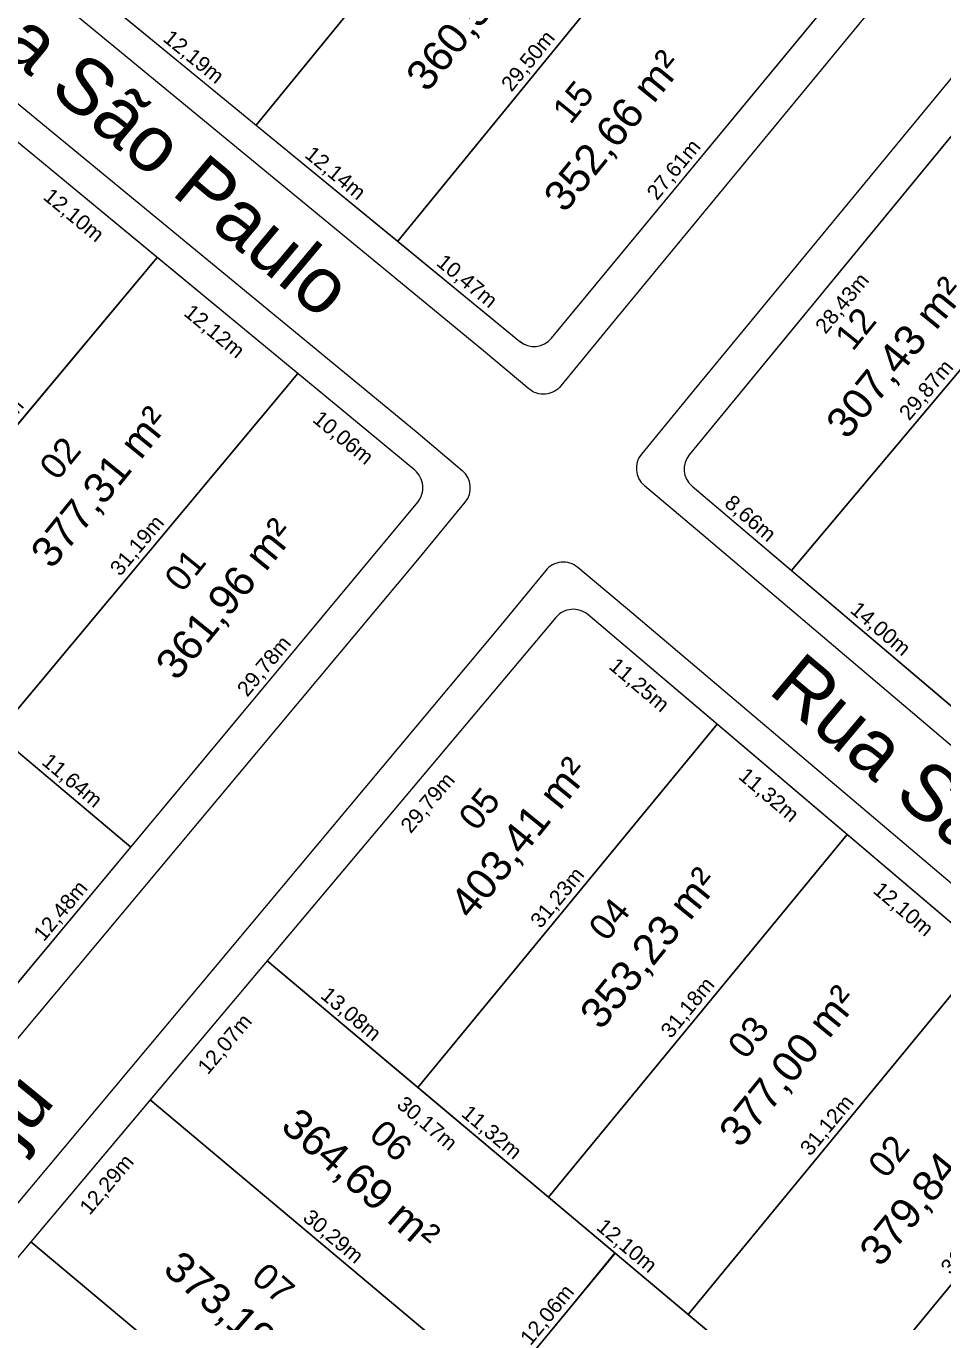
# Model space of a CAD drawing. Header units: metres. Extents: x 3808 to 8215, y 2374 to 6187.
# Drawn here: x 5365.8 to 5426.7, y 3416.1 to 3502.2 of the extents above; entities that cross this region are included whole.
import ezdxf

# ---------------------------------------------------------------- set-up
doc = ezdxf.new("R2010")
doc.units = ezdxf.units.M
for name, color, linetype in [('Areas Lotes', 1, 'Continuous'), ('Calçada', 8, 'Continuous'), ('COTAS', 7, 'Continuous'), ('Lote', 7, 'Continuous'), ('Nome das Ruas', 7, 'Continuous'), ('Nº Lote', 7, 'Continuous'), ('quadras', 7, 'Continuous')]:
    doc.layers.add(name, color=color, linetype=linetype)
doc.styles.add('Arial', font='arial.ttf')
doc.dimstyles.new('Copy(2) of ISO-25', dxfattribs={"dimtxt": 1, "dimasz": 2.5, "dimexe": 1.25, "dimexo": 0.625, "dimgap": 0.2, "dimtad": 1, "dimtoh": 1, "dimlfac": 1, "dimzin": 1, "dimtxsty": 'Arial', "dimblk": 'NONE', "dimcen": 0, "dimse1": 1, "dimse2": 1, "dimsd1": 1, "dimsd2": 1, "dimclrt": 256, "dimaunit": 1, "dimadec": 3, "dimazin": 0, "dimtfac": 1, "dimtmove": 0, "dimatfit": 3, "dimldrblk": 'NONE', "dimfxl": 1, "dimtolj": 1, "dimtzin": 0, "dimarcsym": 0})

# ---------------------------------------------------------------- blocks, each defined once
blk = doc.blocks.new('*D8643')
at = {"layer": 'Defpoints', "color": 0, "linetype": 'Continuous', "transparency": 16777216}
for p in [(5410.05, 3471.623), (5416.656, 3466.019), (5416.656, 3466.019)]:
    blk.add_point(p, dxfattribs=at)
at = {"layer": 'COTAS', "linetype": 'Continuous', "lineweight": 5, "transparency": 16777216, "insert": (5413.871, 3469.432), "char_height": 1, "attachment_point": 5, "rotation": 319.69037, "style": 'Arial'}
blk.add_mtext('\\A1;8,66m', dxfattribs=at)
blk = doc.blocks.new('_None')
blk = doc.blocks.new('*D8644')
at = {"layer": 'Defpoints', "color": 0, "linetype": 'Continuous', "transparency": 16777216}
for p in [(5416.656, 3466.019), (5427.33, 3456.963), (5427.33, 3456.963)]:
    blk.add_point(p, dxfattribs=at)
at = {"layer": 'COTAS', "linetype": 'Continuous', "lineweight": 5, "transparency": 16777216, "insert": (5422.511, 3462.102), "char_height": 1, "attachment_point": 5, "rotation": 319.69037, "style": 'Arial'}
blk.add_mtext('\\A1;14,00m', dxfattribs=at)
blk = doc.blocks.new('*D8654')
at = {"layer": 'Defpoints', "color": 0, "linetype": 'Continuous', "transparency": 16777216}
for p in [(5427.911, 3495.685), (5429.713, 3494.204), (5409.862, 3473.719)]:
    blk.add_point(p, dxfattribs=at)
at = {"layer": 'COTAS', "linetype": 'Continuous', "lineweight": 5, "transparency": 16777216, "insert": (5420.07, 3483.729), "char_height": 1, "attachment_point": 5, "rotation": 50.59042, "style": 'Arial'}
blk.add_mtext('\\A1;28,43m', dxfattribs=at)
blk = doc.blocks.new('*D8667')
at = {"layer": 'Defpoints', "color": 0, "linetype": 'Continuous', "transparency": 16777216}
for p in [(5435.87, 3488.891), (5435.87, 3488.891), (5416.656, 3466.019)]:
    blk.add_point(p, dxfattribs=at)
at = {"layer": 'COTAS', "linetype": 'Continuous', "lineweight": 5, "transparency": 16777216, "insert": (5425.65, 3477.97), "char_height": 1, "attachment_point": 5, "rotation": 49.96614, "style": 'Arial'}
blk.add_mtext('\\A1;29,87m', dxfattribs=at)
blk = doc.blocks.new('*D8706')
at = {"layer": 'Defpoints', "color": 0, "linetype": 'Continuous', "transparency": 16777216}
for p in [(5371.706, 3503.325), (5381.13, 3495.591), (5381.13, 3495.591)]:
    blk.add_point(p, dxfattribs=at)
at = {"layer": 'COTAS', "linetype": 'Continuous', "lineweight": 5, "transparency": 16777216, "insert": (5376.926, 3500.077), "char_height": 1, "attachment_point": 5, "rotation": 320.62542, "style": 'Arial'}
blk.add_mtext('\\A1;12,19m', dxfattribs=at)
blk = doc.blocks.new('*D8707')
at = {"layer": 'Defpoints', "color": 0, "linetype": 'Continuous', "transparency": 16777216}
for p in [(5381.13, 3495.591), (5390.517, 3487.888), (5390.517, 3487.888)]:
    blk.add_point(p, dxfattribs=at)
at = {"layer": 'COTAS', "linetype": 'Continuous', "lineweight": 5, "transparency": 16777216, "insert": (5386.331, 3492.359), "char_height": 1, "attachment_point": 5, "rotation": 320.62542, "style": 'Arial'}
blk.add_mtext('\\A1;12,14m', dxfattribs=at)
blk = doc.blocks.new('*D8708')
at = {"layer": 'Defpoints', "color": 0, "linetype": 'Continuous', "transparency": 16777216}
for p in [(5390.517, 3487.888), (5398.611, 3481.245), (5398.611, 3481.245)]:
    blk.add_point(p, dxfattribs=at)
at = {"layer": 'COTAS', "linetype": 'Continuous', "lineweight": 5, "transparency": 16777216, "insert": (5395.072, 3485.186), "char_height": 1, "attachment_point": 5, "rotation": 320.62542, "style": 'Arial'}
blk.add_mtext('\\A1;10,47m', dxfattribs=at)
blk = doc.blocks.new('*D8709')
at = {"layer": 'Defpoints', "color": 0, "linetype": 'Continuous', "transparency": 16777216}
for p in [(5418.304, 3502.734), (5418.304, 3502.734), (5400.719, 3481.45)]:
    blk.add_point(p, dxfattribs=at)
at = {"layer": 'COTAS', "linetype": 'Continuous', "lineweight": 5, "transparency": 16777216, "insert": (5408.894, 3492.602), "char_height": 1, "attachment_point": 5, "rotation": 50.43641, "style": 'Arial'}
blk.add_mtext('\\A1;27,61m', dxfattribs=at)
blk = doc.blocks.new('*D8730')
at = {"layer": 'Defpoints', "color": 0, "linetype": 'Continuous', "transparency": 16777216}
for p in [(5400.034, 3518.747), (5400.034, 3518.747), (5381.13, 3495.591)]:
    blk.add_point(p, dxfattribs=at)
at = {"layer": 'COTAS', "linetype": 'Continuous', "lineweight": 5, "transparency": 16777216, "insert": (5389.962, 3507.676), "char_height": 1, "attachment_point": 5, "rotation": 50.77164, "style": 'Arial'}
blk.add_mtext('\\A1;29,89m', dxfattribs=at)
blk = doc.blocks.new('*D8731')
at = {"layer": 'Defpoints', "color": 0, "linetype": 'Continuous', "transparency": 16777216}
for p in [(5409.172, 3510.739), (5409.172, 3510.739), (5390.517, 3487.888)]:
    blk.add_point(p, dxfattribs=at)
at = {"layer": 'COTAS', "linetype": 'Continuous', "lineweight": 5, "transparency": 16777216, "insert": (5399.224, 3499.82), "char_height": 1, "attachment_point": 5, "rotation": 50.77164, "style": 'Arial'}
blk.add_mtext('\\A1;29,50m', dxfattribs=at)
blk = doc.blocks.new('*D8736')
at = {"layer": 'Defpoints', "color": 0, "linetype": 'Continuous', "transparency": 16777216}
for p in [(5409.172, 3510.739), (5418.304, 3502.734), (5416.876, 3501.104)]:
    blk.add_point(p, dxfattribs=at)
at = {"layer": 'COTAS', "linetype": 'Continuous', "lineweight": 5, "transparency": 16777216, "insert": (5412.837, 3505.708), "char_height": 1, "attachment_point": 5, "rotation": 318.7681, "style": 'Arial'}
blk.add_mtext('\\A1;12,14m', dxfattribs=at)
blk = doc.blocks.new('*D1334')
at = {"layer": 'Defpoints', "color": 0, "linetype": 'Continuous', "transparency": 16777216}
for p in [(5366.167, 3421.462), (5367.916, 3419.992), (5358.548, 3412.399)]:
    blk.add_point(p, dxfattribs=at)
at = {"layer": 'COTAS', "linetype": 'Continuous', "lineweight": 5, "transparency": 16777216, "insert": (5363.493, 3415.976), "char_height": 1, "attachment_point": 5, "rotation": 49.95043, "style": 'Arial'}
blk.add_mtext('\\A1;11,84m', dxfattribs=at)
blk = doc.blocks.new('*D1335')
at = {"layer": 'Defpoints', "color": 0, "linetype": 'Continuous', "transparency": 16777216}
for p in [(5374.077, 3430.873), (5375.826, 3429.403), (5366.167, 3421.462)]:
    blk.add_point(p, dxfattribs=at)
at = {"layer": 'COTAS', "linetype": 'Continuous', "lineweight": 5, "transparency": 16777216, "insert": (5371.258, 3425.213), "char_height": 1, "attachment_point": 5, "rotation": 49.95043, "style": 'Arial'}
blk.add_mtext('\\A1;12,29m', dxfattribs=at)
blk = doc.blocks.new('*D1336')
at = {"layer": 'Defpoints', "color": 0, "linetype": 'Continuous', "transparency": 16777216}
for p in [(5381.845, 3440.115), (5383.595, 3438.645), (5374.077, 3430.873)]:
    blk.add_point(p, dxfattribs=at)
at = {"layer": 'COTAS', "linetype": 'Continuous', "lineweight": 5, "transparency": 16777216, "insert": (5379.097, 3434.539), "char_height": 1, "attachment_point": 5, "rotation": 49.95043, "style": 'Arial'}
blk.add_mtext('\\A1;12,07m', dxfattribs=at)
blk = doc.blocks.new('*D1337')
at = {"layer": 'Defpoints', "color": 0, "linetype": 'Continuous', "transparency": 16777216}
for p in [(5401.013, 3462.918), (5402.762, 3461.448), (5381.845, 3440.115)]:
    blk.add_point(p, dxfattribs=at)
at = {"layer": 'COTAS', "linetype": 'Continuous', "lineweight": 5, "transparency": 16777216, "insert": (5392.565, 3450.562), "char_height": 1, "attachment_point": 5, "rotation": 49.95043, "style": 'Arial'}
blk.add_mtext('\\A1;29,79m', dxfattribs=at)
blk = doc.blocks.new('*D1347')
at = {"layer": 'Defpoints', "color": 0, "linetype": 'Continuous', "transparency": 16777216}
for p in [(5403.132, 3463.096), (5411.707, 3455.817), (5410.266, 3454.12)]:
    blk.add_point(p, dxfattribs=at)
at = {"layer": 'COTAS', "linetype": 'Continuous', "lineweight": 5, "transparency": 16777216, "insert": (5406.497, 3458.37), "char_height": 1, "attachment_point": 5, "rotation": 319.67121, "style": 'Arial'}
blk.add_mtext('\\A1;11,25m', dxfattribs=at)
blk = doc.blocks.new('*D1348')
at = {"layer": 'Defpoints', "color": 0, "linetype": 'Continuous', "transparency": 16777216}
for p in [(5411.707, 3455.817), (5420.337, 3448.491), (5418.897, 3446.794)]:
    blk.add_point(p, dxfattribs=at)
at = {"layer": 'COTAS', "linetype": 'Continuous', "lineweight": 5, "transparency": 16777216, "insert": (5415.1, 3451.067), "char_height": 1, "attachment_point": 5, "rotation": 319.67121, "style": 'Arial'}
blk.add_mtext('\\A1;11,32m', dxfattribs=at)
blk = doc.blocks.new('*D1349')
at = {"layer": 'Defpoints', "color": 0, "linetype": 'Continuous', "transparency": 16777216}
for p in [(5420.337, 3448.491), (5429.565, 3440.657), (5428.125, 3438.96)]:
    blk.add_point(p, dxfattribs=at)
at = {"layer": 'COTAS', "linetype": 'Continuous', "lineweight": 5, "transparency": 16777216, "insert": (5424.029, 3443.487), "char_height": 1, "attachment_point": 5, "rotation": 319.67121, "style": 'Arial'}
blk.add_mtext('\\A1;12,10m', dxfattribs=at)
blk = doc.blocks.new('*D1352')
at = {"layer": 'Defpoints', "color": 0, "linetype": 'Continuous', "transparency": 16777216}
for p in [(5381.845, 3440.115), (5391.861, 3431.698), (5391.861, 3431.698)]:
    blk.add_point(p, dxfattribs=at)
at = {"layer": 'COTAS', "linetype": 'Continuous', "lineweight": 5, "transparency": 16777216, "insert": (5387.369, 3436.519), "char_height": 1, "attachment_point": 5, "rotation": 319.95711, "style": 'Arial'}
blk.add_mtext('\\A1;13,08m', dxfattribs=at)
blk = doc.blocks.new('*D1353')
at = {"layer": 'Defpoints', "color": 0, "linetype": 'Continuous', "transparency": 16777216}
for p in [(5391.861, 3431.698), (5400.527, 3424.415), (5400.527, 3424.415)]:
    blk.add_point(p, dxfattribs=at)
at = {"layer": 'COTAS', "linetype": 'Continuous', "lineweight": 5, "transparency": 16777216, "insert": (5396.71, 3428.67), "char_height": 1, "attachment_point": 5, "rotation": 319.95711, "style": 'Arial'}
blk.add_mtext('\\A1;11,32m', dxfattribs=at)
blk = doc.blocks.new('*D1354')
at = {"layer": 'Defpoints', "color": 0, "linetype": 'Continuous', "transparency": 16777216}
for p in [(5400.527, 3424.415), (5409.794, 3416.628), (5409.794, 3416.628)]:
    blk.add_point(p, dxfattribs=at)
at = {"layer": 'COTAS', "linetype": 'Continuous', "lineweight": 5, "transparency": 16777216, "insert": (5405.676, 3421.134), "char_height": 1, "attachment_point": 5, "rotation": 319.95711, "style": 'Arial'}
blk.add_mtext('\\A1;12,10m', dxfattribs=at)
blk = doc.blocks.new('*D1355')
at = {"layer": 'Defpoints', "color": 0, "linetype": 'Continuous', "transparency": 16777216}
for p in [(5409.794, 3416.628), (5419.148, 3408.766), (5419.148, 3408.766)]:
    blk.add_point(p, dxfattribs=at)
at = {"layer": 'COTAS', "linetype": 'Continuous', "lineweight": 5, "transparency": 16777216, "insert": (5414.986, 3413.31), "char_height": 1, "attachment_point": 5, "rotation": 319.95711, "style": 'Arial'}
blk.add_mtext('\\A1;12,22m', dxfattribs=at)
blk = doc.blocks.new('*D1361')
at = {"layer": 'Defpoints', "color": 0, "linetype": 'Continuous', "transparency": 16777216}
for p in [(5404.938, 3420.708), (5404.938, 3420.708), (5397.278, 3411.398)]:
    blk.add_point(p, dxfattribs=at)
at = {"layer": 'COTAS', "linetype": 'Continuous', "lineweight": 5, "transparency": 16777216, "insert": (5400.49, 3416.562), "char_height": 1, "attachment_point": 5, "rotation": 50.55207, "style": 'Arial'}
blk.add_mtext('\\A1;12,06m', dxfattribs=at)
blk = doc.blocks.new('*D1368')
at = {"layer": 'Defpoints', "color": 0, "linetype": 'Continuous', "transparency": 16777216}
for p in [(5366.167, 3421.462), (5389.466, 3401.904), (5389.466, 3401.904)]:
    blk.add_point(p, dxfattribs=at)
at = {"layer": 'COTAS', "linetype": 'Continuous', "lineweight": 5, "transparency": 16777216, "insert": (5378.331, 3412.297), "char_height": 1, "attachment_point": 5, "rotation": 319.98832, "style": 'Arial'}
blk.add_mtext('\\A1;30,42m', dxfattribs=at)
blk = doc.blocks.new('*D1370')
at = {"layer": 'Defpoints', "color": 0, "linetype": 'Continuous', "transparency": 16777216}
for p in [(5374.077, 3430.873), (5397.278, 3411.398), (5397.278, 3411.398)]:
    blk.add_point(p, dxfattribs=at)
at = {"layer": 'COTAS', "linetype": 'Continuous', "lineweight": 5, "transparency": 16777216, "insert": (5386.192, 3421.749), "char_height": 1, "attachment_point": 5, "rotation": 319.98832, "style": 'Arial'}
blk.add_mtext('\\A1;30,29m', dxfattribs=at)
blk = doc.blocks.new('*D1372')
at = {"layer": 'Defpoints', "color": 0, "linetype": 'Continuous', "transparency": 16777216}
for p in [(5381.845, 3440.115), (5404.887, 3420.645), (5403.422, 3418.912)]:
    blk.add_point(p, dxfattribs=at)
at = {"layer": 'COTAS', "linetype": 'Continuous', "lineweight": 5, "transparency": 16777216, "insert": (5392.419, 3429.259), "char_height": 1, "attachment_point": 5, "rotation": 319.80232, "style": 'Arial'}
blk.add_mtext('\\A1;30,17m', dxfattribs=at)
blk = doc.blocks.new('*D1373')
at = {"layer": 'Defpoints', "color": 0, "linetype": 'Continuous', "transparency": 16777216}
for p in [(5404.887, 3420.645), (5428.156, 3401.196), (5426.671, 3399.419)]:
    blk.add_point(p, dxfattribs=at)
at = {"layer": 'COTAS', "linetype": 'Continuous', "lineweight": 5, "transparency": 16777216, "insert": (5415.55, 3409.758), "char_height": 1, "attachment_point": 5, "rotation": 320.11107, "style": 'Arial'}
blk.add_mtext('\\A1;30,33m', dxfattribs=at)
blk = doc.blocks.new('*D1374')
at = {"layer": 'Defpoints', "color": 0, "linetype": 'Continuous', "transparency": 16777216}
for p in [(5411.707, 3455.817), (5411.707, 3455.817), (5391.861, 3431.698)]:
    blk.add_point(p, dxfattribs=at)
at = {"layer": 'COTAS', "linetype": 'Continuous', "lineweight": 5, "transparency": 16777216, "insert": (5401.166, 3444.266), "char_height": 1, "attachment_point": 5, "rotation": 50.55207, "style": 'Arial'}
blk.add_mtext('\\A1;31,23m', dxfattribs=at)
blk = doc.blocks.new('*D1375')
at = {"layer": 'Defpoints', "color": 0, "linetype": 'Continuous', "transparency": 16777216}
for p in [(5420.337, 3448.491), (5420.337, 3448.491), (5400.527, 3424.415)]:
    blk.add_point(p, dxfattribs=at)
at = {"layer": 'COTAS', "linetype": 'Continuous', "lineweight": 5, "transparency": 16777216, "insert": (5409.814, 3436.962), "char_height": 1, "attachment_point": 5, "rotation": 50.55207, "style": 'Arial'}
blk.add_mtext('\\A1;31,18m', dxfattribs=at)
blk = doc.blocks.new('*D1376')
at = {"layer": 'Defpoints', "color": 0, "linetype": 'Continuous', "transparency": 16777216}
for p in [(5429.565, 3440.657), (5429.565, 3440.657), (5409.794, 3416.628)]:
    blk.add_point(p, dxfattribs=at)
at = {"layer": 'COTAS', "linetype": 'Continuous', "lineweight": 5, "transparency": 16777216, "insert": (5419.061, 3429.151), "char_height": 1, "attachment_point": 5, "rotation": 50.55207, "style": 'Arial'}
blk.add_mtext('\\A1;31,12m', dxfattribs=at)
blk = doc.blocks.new('*D1377')
at = {"layer": 'Defpoints', "color": 0, "linetype": 'Continuous', "transparency": 16777216}
for p in [(5438.881, 3432.748), (5438.881, 3432.748), (5419.148, 3408.766)]:
    blk.add_point(p, dxfattribs=at)
at = {"layer": 'COTAS', "linetype": 'Continuous', "lineweight": 5, "transparency": 16777216, "insert": (5428.396, 3421.266), "char_height": 1, "attachment_point": 5, "rotation": 50.55207, "style": 'Arial'}
blk.add_mtext('\\A1;31,06m', dxfattribs=at)
blk = doc.blocks.new('*D1388')
at = {"layer": 'Defpoints', "color": 0, "linetype": 'Continuous', "transparency": 16777216}
for p in [(5372.802, 3447.669), (5372.802, 3447.669), (5364.827, 3438.076)]:
    blk.add_point(p, dxfattribs=at)
at = {"layer": 'COTAS', "linetype": 'Continuous', "lineweight": 5, "transparency": 16777216, "insert": (5368.199, 3443.384), "char_height": 1, "attachment_point": 5, "rotation": 50.26206, "style": 'Arial'}
blk.add_mtext('\\A1;12,48m', dxfattribs=at)
blk = doc.blocks.new('*D1389')
at = {"layer": 'Defpoints', "color": 0, "linetype": 'Continuous', "transparency": 16777216}
for p in [(5391.843, 3470.572), (5391.843, 3470.572), (5372.802, 3447.669)]:
    blk.add_point(p, dxfattribs=at)
at = {"layer": 'COTAS', "linetype": 'Continuous', "lineweight": 5, "transparency": 16777216, "insert": (5381.707, 3459.633), "char_height": 1, "attachment_point": 5, "rotation": 50.26206, "style": 'Arial'}
blk.add_mtext('\\A1;29,78m', dxfattribs=at)
blk = doc.blocks.new('*D1399')
at = {"layer": 'Defpoints', "color": 0, "linetype": 'Continuous', "transparency": 16777216}
for p in [(5365.223, 3494.527), (5374.547, 3486.82), (5373.121, 3485.095)]:
    blk.add_point(p, dxfattribs=at)
at = {"layer": 'COTAS', "linetype": 'Continuous', "lineweight": 5, "transparency": 16777216, "insert": (5368.969, 3489.566), "char_height": 1, "attachment_point": 5, "rotation": 320.42441, "style": 'Arial'}
blk.add_mtext('\\A1;12,10m', dxfattribs=at)
blk = doc.blocks.new('*D1400')
at = {"layer": 'Defpoints', "color": 0, "linetype": 'Continuous', "transparency": 16777216}
for p in [(5374.547, 3486.82), (5383.888, 3479.099), (5382.462, 3477.374)]:
    blk.add_point(p, dxfattribs=at)
at = {"layer": 'COTAS', "linetype": 'Continuous', "lineweight": 5, "transparency": 16777216, "insert": (5378.302, 3481.852), "char_height": 1, "attachment_point": 5, "rotation": 320.42441, "style": 'Arial'}
blk.add_mtext('\\A1;12,12m', dxfattribs=at)
blk = doc.blocks.new('*D1401')
at = {"layer": 'Defpoints', "color": 0, "linetype": 'Continuous', "transparency": 16777216}
for p in [(5383.888, 3479.099), (5391.645, 3472.687), (5390.219, 3470.963)]:
    blk.add_point(p, dxfattribs=at)
at = {"layer": 'COTAS', "linetype": 'Continuous', "lineweight": 5, "transparency": 16777216, "insert": (5386.851, 3474.786), "char_height": 1, "attachment_point": 5, "rotation": 320.42441, "style": 'Arial'}
blk.add_mtext('\\A1;10,06m', dxfattribs=at)
blk = doc.blocks.new('*D1427')
at = {"layer": 'Defpoints', "color": 0, "linetype": 'Continuous', "transparency": 16777216}
for p in [(5349.976, 3466.869), (5372.802, 3447.669), (5371.337, 3445.926)]:
    blk.add_point(p, dxfattribs=at)
at = {"layer": 'COTAS', "linetype": 'Continuous', "lineweight": 5, "transparency": 16777216, "insert": (5360.439, 3456.139), "char_height": 1, "attachment_point": 5, "rotation": 319.93142, "style": 'Arial'}
blk.add_mtext('\\A1;29,83m', dxfattribs=at)
blk = doc.blocks.new('*D1432')
at = {"layer": 'Defpoints', "color": 0, "linetype": 'Continuous', "transparency": 16777216}
for p in [(5363.897, 3455.16), (5372.802, 3447.669), (5372.802, 3447.669)]:
    blk.add_point(p, dxfattribs=at)
at = {"layer": 'COTAS', "linetype": 'Continuous', "lineweight": 5, "transparency": 16777216, "insert": (5368.865, 3452.028), "char_height": 1, "attachment_point": 5, "rotation": 319.93142, "style": 'Arial'}
blk.add_mtext('\\A1;11,64m', dxfattribs=at)
blk = doc.blocks.new('*D1435')
at = {"layer": 'Defpoints', "color": 0, "linetype": 'Continuous', "transparency": 16777216}
for p in [(5374.547, 3486.82), (5374.547, 3486.82), (5354.622, 3462.961)]:
    blk.add_point(p, dxfattribs=at)
at = {"layer": 'COTAS', "linetype": 'Continuous', "lineweight": 5, "transparency": 16777216, "insert": (5363.97, 3475.404), "char_height": 1, "attachment_point": 5, "rotation": 50.13455, "style": 'Arial'}
blk.add_mtext('\\A1;31,08m', dxfattribs=at)
blk = doc.blocks.new('*D1436')
at = {"layer": 'Defpoints', "color": 0, "linetype": 'Continuous', "transparency": 16777216}
for p in [(5383.888, 3479.099), (5383.888, 3479.099), (5363.897, 3455.16)]:
    blk.add_point(p, dxfattribs=at)
at = {"layer": 'COTAS', "linetype": 'Continuous', "lineweight": 5, "transparency": 16777216, "insert": (5373.277, 3467.643), "char_height": 1, "attachment_point": 5, "rotation": 50.13455, "style": 'Arial'}
blk.add_mtext('\\A1;31,19m', dxfattribs=at)

msp = doc.modelspace()

# ---------------------------------------------------------------- linework, layer by layer
at = {"layer": 'Calçada', "linetype": 'Continuous', "lineweight": 5}
for p, q in [((5481.415, 3564.471), (5410.181, 3478.016)), ((5391.736, 3475.226), (5350.095, 3509.522)), ((5410.181, 3478.016), (5406.688, 3473.764)), ((5394.8, 3472.657), (5391.736, 3475.226)), ((5406.884, 3471.662), (5410.701, 3468.463)), ((5391.858, 3466.736), (5394.996, 3470.556)), ((5410.701, 3468.463), (5449.597, 3435.454)), ((5320.469, 3381.337), (5391.858, 3466.736)), ((5400.341, 3466.035), (5397.249, 3462.27)), ((5406.187, 3463.112), (5402.464, 3466.233)), ((5445.086, 3430.101), (5406.187, 3463.112)), ((5397.249, 3462.27), (5325.872, 3376.885))]:
    msp.add_line(p, q, dxfattribs=at)
at = {"layer": 'Calçada', "linetype": 'Continuous', "lineweight": 5, "flags": 128}
msp.add_lwpolyline([(5401.343, 3478.284, -0.417157), (5399.22, 3478.086), (5396.209, 3480.61), (5354.642, 3514.845), (5351.562, 3517.573, -0.403554), (5351.398, 3519.648), (5429.085, 3614.127, -0.420095), (5431.219, 3614.313), (5435.073, 3611.012), (5475.018, 3577.351), (5478.522, 3574.317, -0.405023), (5478.704, 3572.237), (5475.997, 3568.903), (5404.775, 3482.463), (5401.343, 3478.284)], format="xyb", dxfattribs=at)
at = {"layer": 'Calçada', "linetype": 'Continuous', "lineweight": 5}
for centre, start, end in [((5407.848, 3472.812), 140.60379, 230.0285), ((5393.836, 3471.508), 320.60379, 50.0285), ((5401.5, 3465.083), 50.0285, 140.60379)]:
    msp.add_arc(centre, 1.5, start, end, dxfattribs=at)
at = {"layer": 'Lote', "linetype": 'Continuous', "lineweight": 5}
for p, q in [((5381.13, 3495.591), (5400.034, 3518.747)), ((5390.517, 3487.888), (5409.172, 3510.739)), ((5416.656, 3466.019), (5435.87, 3488.891)), ((5354.622, 3462.961), (5374.547, 3486.82)), ((5372.802, 3447.669), (5326.726, 3486.426)), ((5363.897, 3455.16), (5383.888, 3479.099)), ((5391.861, 3431.698), (5411.707, 3455.817)), ((5400.527, 3424.415), (5420.337, 3448.491)), ((5428.156, 3401.196), (5381.845, 3440.115)), ((5409.794, 3416.628), (5429.565, 3440.657)), ((5419.148, 3408.766), (5438.881, 3432.748)), ((5397.278, 3411.398), (5374.077, 3430.873)), ((5387.216, 3403.792), (5366.167, 3421.462)), ((5391.332, 3404.172), (5404.887, 3420.645))]:
    msp.add_line(p, q, dxfattribs=at)
at = {"layer": 'Lote', "linetype": 'Continuous', "lineweight": 5, "flags": 128}
for points in [[(5400.034, 3518.747), (5390.86, 3526.787), (5371.706, 3503.325), (5381.13, 3495.591)], [(5409.172, 3510.739), (5400.034, 3518.747), (5381.13, 3495.591), (5390.517, 3487.888)], [(5345.365, 3470.748), (5354.622, 3462.961), (5374.547, 3486.82), (5365.223, 3494.527)], [(5446.517, 3479.802), (5435.87, 3488.891), (5416.656, 3466.019), (5427.33, 3456.963)], [(5354.622, 3462.961), (5363.897, 3455.16), (5383.888, 3479.099), (5374.547, 3486.82)], [(5349.976, 3466.869), (5342.15, 3457.498), (5364.827, 3438.076), (5372.802, 3447.669)], [(5391.861, 3431.698), (5400.527, 3424.415), (5420.337, 3448.491), (5411.707, 3455.817)], [(5400.527, 3424.415), (5409.794, 3416.628), (5429.565, 3440.657), (5420.337, 3448.491)], [(5397.278, 3411.398), (5404.938, 3420.708), (5381.845, 3440.115), (5374.077, 3430.873)], [(5438.881, 3432.748), (5429.565, 3440.657), (5409.794, 3416.628), (5419.148, 3408.766)], [(5420.45, 3391.945), (5428.156, 3401.196), (5404.938, 3420.708), (5397.278, 3411.398)]]:
    msp.add_lwpolyline(points, close=True, dxfattribs=at)
for points in [[(5390.517, 3487.888), (5398.611, 3481.245, 0.413248), (5400.719, 3481.45), (5418.304, 3502.734), (5409.172, 3510.739)], [(5409.862, 3473.719, 0.40962), (5410.05, 3471.623), (5416.656, 3466.019), (5435.87, 3488.891), (5427.911, 3495.685)], [(5363.897, 3455.16), (5372.802, 3447.669), (5391.843, 3470.572, 0.415044), (5391.645, 3472.687), (5383.888, 3479.099)], [(5411.707, 3455.817), (5403.132, 3463.096, 0.415642), (5401.013, 3462.918), (5381.845, 3440.115), (5391.861, 3431.698)], [(5447.043, 3423.87, 0.411481), (5446.861, 3425.973), (5438.881, 3432.748), (5419.148, 3408.766), (5428.156, 3401.196)]]:
    msp.add_lwpolyline(points, format="xyb", close=True, dxfattribs=at)
for points in [[(5391.332, 3404.172), (5397.278, 3411.398), (5374.077, 3430.873), (5366.167, 3421.462), (5387.216, 3403.792)], [(5387.216, 3403.792), (5366.167, 3421.462), (5358.548, 3412.399), (5381.943, 3392.761), (5387.6, 3399.635)]]:
    msp.add_lwpolyline(points, dxfattribs=at)
at = {"layer": 'quadras', "linetype": 'Continuous', "lineweight": 5}
for p, q in [((5400.719, 3481.45), (5475.64, 3572.131)), ((5484.57, 3564.64), (5409.862, 3473.719)), ((5354.063, 3517.805), (5398.611, 3481.245)), ((5391.645, 3472.687), (5347.533, 3509.148)), ((5410.05, 3471.623), (5453.797, 3434.511)), ((5316.154, 3379.528), (5391.843, 3470.572)), ((5401.013, 3462.918), (5324.59, 3372)), ((5446.861, 3425.973), (5403.132, 3463.096))]:
    msp.add_line(p, q, dxfattribs=at)
for centre, start, end in [((5399.563, 3482.405), 230.62542, 320.43641), ((5411.021, 3472.767), 140.59042, 229.69037), ((5390.689, 3471.531), 320.26206, 50.42441), ((5402.161, 3461.953), 49.67121, 139.95043)]:
    msp.add_arc(centre, 1.5, start, end, dxfattribs=at)

# ---------------------------------------------------------------- texts
at = {"layer": 'Areas Lotes', "color": 1, "lineweight": 5, "style": 'Arial'}
for s, rotation, p in [('360,57 m²', 50.94257, (5392.467, 3497.713)), ('352,66 m²', 50.94257, (5401.604, 3489.705)), ('307,43 m²', 50.94257, (5420.343, 3474.651)), ('377,31 m²', 50.94257, (5367.558, 3466.053)), ('361,96 m²', 50.94257, (5375.853, 3458.625)), ('403,41 m²', 50.94257, (5395.378, 3442.771)), ('353,23 m²', 50.94257, (5404.008, 3435.445)), ('377,00 m²', 50.94257, (5413.236, 3427.611)), ('379,84 m²', 50.94257, (5422.552, 3419.702)), ('364,69 m²', 318.90341, (5382.662, 3428.99)), ('373,19 m²', 318.90341, (5374.85, 3419.497))]:
    msp.add_text(s, height=2.0071, rotation=rotation, dxfattribs=at).set_placement(p)
at = {"layer": 'Nome das Ruas', "lineweight": 5, "style": 'Arial'}
for s, rotation, p in [('Rua São Paulo', 320.03046, (5358.953, 3504.852, 190.804)), ('Rua São Paulo', 320.03046, (5415.01, 3457.958, 190.804)), ('Rua Aracajú', 50.70263, (5349.908, 3408.831, 190.804))]:
    msp.add_text(s, height=3.68425, rotation=rotation, dxfattribs=at).set_placement(p)
at = {"layer": 'Nº Lote', "lineweight": 5, "style": 'Arial'}
for s, rotation, p in [('15', 50.94257, (5401.974, 3495.58, 1.156)), ('12', 50.94257, (5420.713, 3480.526, 1.156)), ('02', 50.94257, (5367.929, 3471.928, 1.156)), ('01', 50.94257, (5376.224, 3464.5, 1.156)), ('05', 50.94257, (5395.748, 3448.646, 1.156)), ('04', 50.94257, (5404.378, 3441.32, 1.156)), ('03', 50.94257, (5413.606, 3433.486, 1.156)), ('06', 318.90341, (5388.52, 3428.411, 1.156)), ('02', 50.94257, (5422.922, 3425.577, 1.156)), ('07', 318.90341, (5380.708, 3418.917, 1.156))]:
    msp.add_text(s, height=1.706, rotation=rotation, dxfattribs=at).set_placement(p)

# ---------------------------------------------------------------- dimensions: what is measured, and where the dimension line sits
at = {"layer": 'COTAS', "linetype": 'Continuous', "lineweight": 5}
for p1, p2, distance, picture, middle in [((5381.13, 3495.591), (5400.034, 3518.747), 0, '*D8730', (5389.962, 3507.676)), ((5390.517, 3487.888), (5409.172, 3510.739), 0, '*D8731', (5399.224, 3499.82)), ((5400.719, 3481.45), (5418.304, 3502.734), 0, '*D8709', (5408.894, 3492.602)), ((5409.862, 3473.719), (5427.911, 3495.685), -2.333, '*D8654', (5420.07, 3483.729)), ((5416.656, 3466.019), (5435.87, 3488.891), 0, '*D8667', (5425.65, 3477.97)), ((5354.622, 3462.961), (5374.547, 3486.82), 0, '*D1435', (5363.97, 3475.404)), ((5363.897, 3455.16), (5383.888, 3479.099), 0, '*D1436', (5373.277, 3467.643)), ((5410.05, 3471.623), (5416.656, 3466.019), 0, '*D8643', (5413.871, 3469.432)), ((5403.132, 3463.096), (5411.707, 3455.817), -2.226, '*D1347', (5406.497, 3458.37)), ((5391.861, 3431.698), (5411.707, 3455.817), 0, '*D1374', (5401.166, 3444.266)), ((5400.527, 3424.415), (5420.337, 3448.491), 0, '*D1375', (5409.814, 3436.962)), ((5381.845, 3440.115), (5391.861, 3431.698), 0, '*D1352', (5387.369, 3436.519)), ((5381.845, 3440.115), (5404.887, 3420.645), -2.269, '*D1372', (5392.419, 3429.259)), ((5409.794, 3416.628), (5429.565, 3440.657), 0, '*D1376', (5419.061, 3429.151)), ((5419.148, 3408.766), (5438.881, 3432.748), 0, '*D1377', (5428.396, 3421.266)), ((5374.077, 3430.873), (5397.278, 3411.398), 0, '*D1370', (5386.192, 3421.749)), ((5366.167, 3421.462), (5389.466, 3401.904), 0, '*D1368', (5378.331, 3412.297)), ((5404.887, 3420.645), (5428.156, 3401.196), -2.316, '*D1373', (5415.55, 3409.758))]:
    dim = msp.add_aligned_dim(p1=p1, p2=p2, distance=distance, dimstyle='Copy(2) of ISO-25', override={"dimpost": 'm'}, dxfattribs=at)
    dim.commit()
    dim.dimension.update_dxf_attribs({"geometry": picture, "text_midpoint": middle})
for base, p1, p2, angle, picture, middle in [((5416.876, 3501.104), (5409.172, 3510.739), (5418.304, 3502.734), 138.7681, '*D8736', (5412.837, 3505.708)), ((5381.13, 3495.591), (5371.706, 3503.325), (5381.13, 3495.591), 140.62542, '*D8706', (5376.926, 3500.077)), ((5390.517, 3487.888), (5381.13, 3495.591), (5390.517, 3487.888), 140.62542, '*D8707', (5386.331, 3492.359)), ((5373.121, 3485.095), (5365.223, 3494.527), (5374.547, 3486.82), 140.42441, '*D1399', (5368.969, 3489.566)), ((5398.611, 3481.245), (5390.517, 3487.888), (5398.611, 3481.245), 140.62542, '*D8708', (5395.072, 3485.186)), ((5382.462, 3477.374), (5374.547, 3486.82), (5383.888, 3479.099), 140.42441, '*D1400', (5378.302, 3481.852)), ((5390.219, 3470.963), (5383.888, 3479.099), (5391.645, 3472.687), 140.42441, '*D1401', (5386.851, 3474.786)), ((5391.843, 3470.572), (5372.802, 3447.669), (5391.843, 3470.572), 230.26206, '*D1389', (5381.707, 3459.633)), ((5371.337, 3445.926), (5349.976, 3466.869), (5372.802, 3447.669), 139.93142, '*D1427', (5360.439, 3456.139)), ((5427.33, 3456.963), (5416.656, 3466.019), (5427.33, 3456.963), 139.69037, '*D8644', (5422.511, 3462.102)), ((5402.762, 3461.448), (5381.845, 3440.115), (5401.013, 3462.918), 229.95043, '*D1337', (5392.565, 3450.562)), ((5418.897, 3446.794), (5411.707, 3455.817), (5420.337, 3448.491), 139.67121, '*D1348', (5415.1, 3451.067)), ((5372.802, 3447.669), (5363.897, 3455.16), (5372.802, 3447.669), 139.93142, '*D1432', (5368.865, 3452.028)), ((5428.125, 3438.96), (5420.337, 3448.491), (5429.565, 3440.657), 139.67121, '*D1349', (5424.029, 3443.487)), ((5372.802, 3447.669), (5364.827, 3438.076), (5372.802, 3447.669), 230.26206, '*D1388', (5368.199, 3443.384)), ((5383.595, 3438.645), (5374.077, 3430.873), (5381.845, 3440.115), 229.95043, '*D1336', (5379.097, 3434.539)), ((5400.527, 3424.415), (5391.861, 3431.698), (5400.527, 3424.415), 139.95711, '*D1353', (5396.71, 3428.67)), ((5375.826, 3429.403), (5366.167, 3421.462), (5374.077, 3430.873), 229.95043, '*D1335', (5371.258, 3425.213)), ((5409.794, 3416.628), (5400.527, 3424.415), (5409.794, 3416.628), 139.95711, '*D1354', (5405.676, 3421.134)), ((5367.916, 3419.992), (5358.548, 3412.399), (5366.167, 3421.462), 229.95043, '*D1334', (5363.493, 3415.976)), ((5404.938, 3420.708), (5397.278, 3411.398), (5404.938, 3420.708), 230.55207, '*D1361', (5400.49, 3416.562)), ((5419.148, 3408.766), (5409.794, 3416.628), (5419.148, 3408.766), 139.95711, '*D1355', (5414.986, 3413.31))]:
    dim = msp.add_linear_dim(base=base, p1=p1, p2=p2, angle=angle, dimstyle='Copy(2) of ISO-25', override={"dimpost": 'm', "dimtmove": 1}, dxfattribs=at)
    dim.commit()
    dim.dimension.update_dxf_attribs({"geometry": picture, "text_midpoint": middle})

doc.saveas('drawing.dxf')
